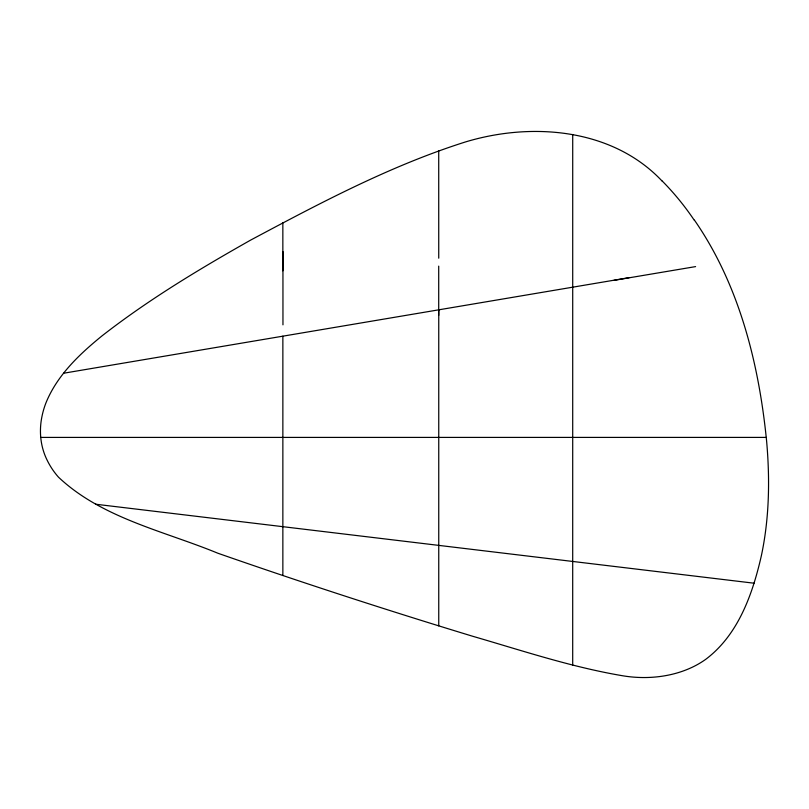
<?xml version="1.0" encoding="UTF-8"?>
<svg xmlns="http://www.w3.org/2000/svg" width="809" height="809" viewBox="0 0 809 809"><rect width="100%" height="100%" fill="white"/><g stroke="black" fill="none" stroke-linecap="round" stroke-linejoin="round"><path stroke-width="1.21" d="M282.857 575.512L282.867 336.16M572.701 665.059L572.721 134.486M63.608 373.232L629.26 277.629M40.713 437.416L766.265 437.406M95.533 504.209L754.069 583.208M662.156 181.125C612.453 128.257 531.533 121.866 465.246 142.01C390.12 165.825 320.03 203.099 250.689 240.071C199.338 269.094 148.502 299.613 101.924 335.947C79.211 354.433 56.923 375.528 45.82 403.216A83.074 83.074 0 0 0 41.916 416.706C38.933 431.177 40.45 446.639 47.023 459.937A75.004 75.004 0 0 0 58.47 477.158C101.944 518.225 164.096 531.048 217.854 553.225C302.253 582.682 387.289 610.299 472.81 636.299C522.412 650.679 571.65 667.172 622.697 675.768A128.601 128.601 0 0 0 646.978 677.507C663.218 677.113 679.52 673.634 694.092 666.343A88.09 88.09 0 0 0 705.6 659.426C738.293 634.934 752.613 594.079 761.37 555.692C769.359 518.195 769.986 479.484 766.639 441.411C758.943 363.807 739.365 285.031 694.446 220.139M438.721 150.595L438.741 258.182M282.847 222.708L282.857 270.833M438.751 309.817L438.751 625.893M662.247 181.044A270.075 270.075 0 0 1 694.284 220.25M282.938 251.538A549.584 0.738 -90 0 1 282.958 324.844M438.711 266.121A750.813 0.779 -90 0 1 438.711 315.419M613.879 280.379A674.271 1.305 -9.6 0 1 695.588 266.606"/></g></svg>
